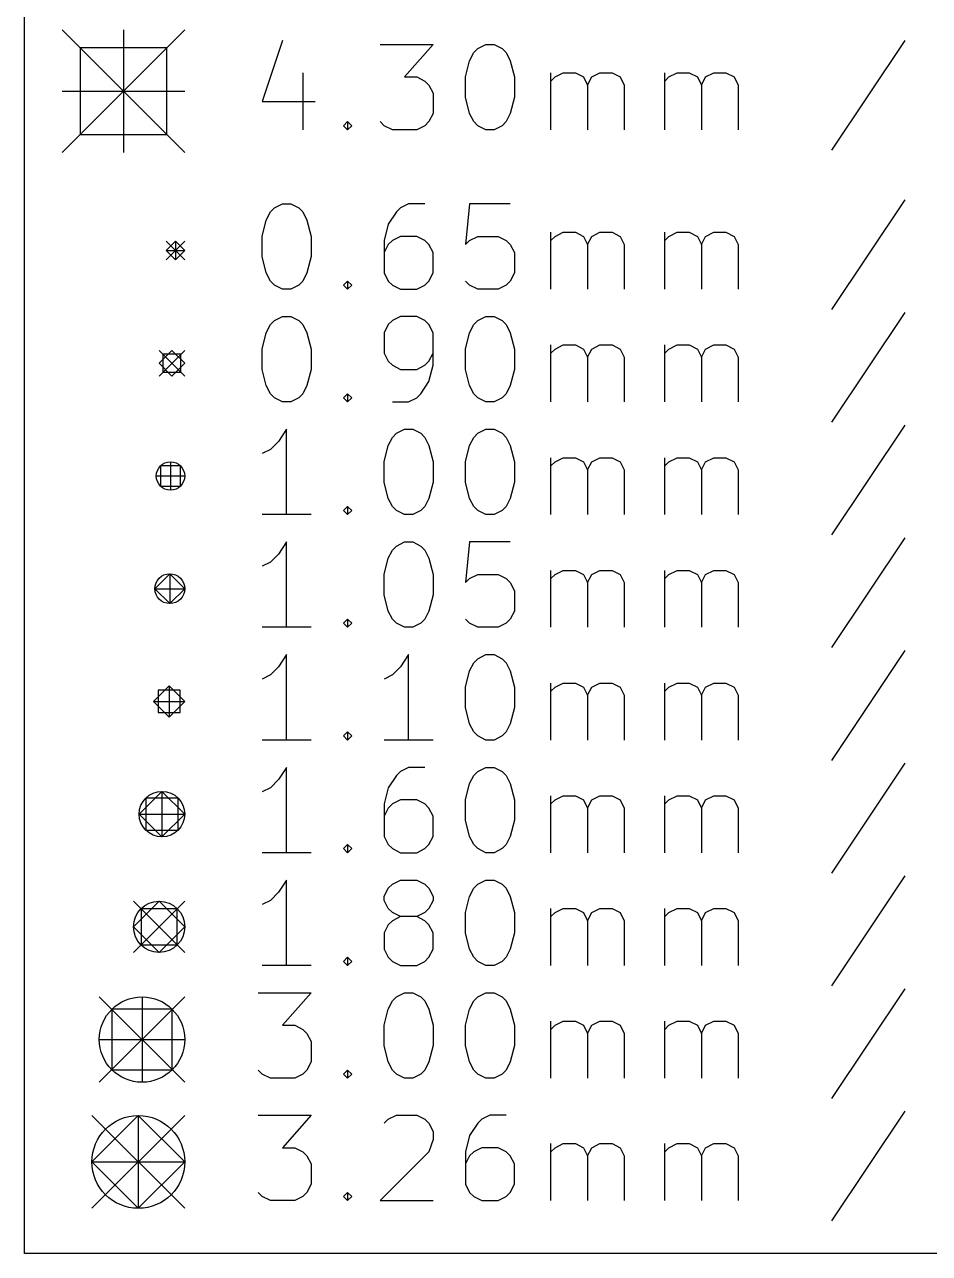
# Model space of a CAD drawing. Extents: x 8 to 330, y -289 to -8.
# Drawn here: x 205 to 236.78, y -134 to -90.83 of the extents above; entities that cross this region are included whole.
import ezdxf

# ---------------------------------------------------------------- set-up
doc = ezdxf.new("R2010")
doc.units = 0
doc.header["$MEASUREMENT"] = 0
doc.layers.add('BLACK', color=7, linetype='CONTINUOUS')

msp = doc.modelspace()

# ---------------------------------------------------------------- linework, layer by layer
at = {"layer": 'BLACK', "linetype": 'CONTINUOUS'}
for p, q in [((205, -134), (205, -11)), ((210.625, -91.015), (206.325, -95.315)), ((206.325, -91.015), (210.625, -95.315)), ((208.475, -91.015), (208.475, -95.315)), ((214.061, -91.379), (213.346, -93.522)), ((217.489, -91.522), (219.346, -91.522)), ((219.346, -91.522), (218.346, -92.665)), ((220.918, -91.665), (221.204, -91.522)), ((221.204, -91.522), (221.489, -91.522)), ((221.489, -91.522), (221.775, -91.665)), ((235.918, -91.379), (233.346, -95.236)), ((206.955, -91.645), (206.955, -94.685)), ((209.995, -91.645), (206.955, -91.645)), ((209.995, -94.685), (209.995, -91.645)), ((220.632, -92.094), (220.775, -91.808)), ((220.775, -91.808), (220.918, -91.665)), ((221.775, -91.665), (221.918, -91.808)), ((221.918, -91.808), (222.061, -92.094)), ((220.489, -92.665), (220.632, -92.094)), ((222.061, -92.094), (222.204, -92.665)), ((214.775, -92.522), (214.775, -94.522)), ((218.346, -92.665), (218.775, -92.665)), ((218.775, -92.665), (219.061, -92.808)), ((219.061, -92.808), (219.204, -92.951)), ((220.489, -93.379), (220.489, -92.665)), ((222.204, -92.665), (222.204, -93.379)), ((223.489, -94.522), (223.489, -92.522)), ((223.489, -92.808), (223.632, -92.665)), ((223.632, -92.665), (223.918, -92.522)), ((223.918, -92.522), (224.346, -92.522)), ((224.346, -92.522), (224.632, -92.665)), ((224.632, -92.665), (224.775, -92.951)), ((224.775, -92.951), (224.918, -92.665)), ((224.918, -92.665), (225.204, -92.522)), ((225.204, -92.522), (225.632, -92.522)), ((225.632, -92.522), (225.918, -92.665)), ((225.918, -92.665), (226.061, -92.951)), ((227.489, -94.522), (227.489, -92.522)), ((227.489, -92.808), (227.632, -92.665)), ((227.632, -92.665), (227.918, -92.522)), ((227.918, -92.522), (228.346, -92.522)), ((228.346, -92.522), (228.632, -92.665)), ((228.632, -92.665), (228.775, -92.951)), ((228.775, -92.951), (228.918, -92.665)), ((228.918, -92.665), (229.204, -92.522)), ((229.204, -92.522), (229.632, -92.522)), ((229.632, -92.522), (229.918, -92.665)), ((229.918, -92.665), (230.061, -92.951)), ((206.325, -93.165), (210.625, -93.165)), ((219.204, -92.951), (219.346, -93.236)), ((219.346, -93.236), (219.346, -93.951)), ((224.775, -92.951), (224.775, -94.522)), ((226.061, -92.951), (226.061, -94.522)), ((228.775, -92.951), (228.775, -94.522)), ((230.061, -92.951), (230.061, -94.522)), ((213.346, -93.522), (215.204, -93.522)), ((220.632, -93.951), (220.489, -93.379)), ((222.204, -93.379), (222.061, -93.951)), ((219.346, -93.951), (219.204, -94.236)), ((220.775, -94.236), (220.632, -93.951)), ((222.061, -93.951), (221.918, -94.236)), ((216.204, -94.379), (216.346, -94.236)), ((216.346, -94.522), (216.204, -94.379)), ((216.346, -94.236), (216.346, -94.522)), ((216.346, -94.236), (216.489, -94.379)), ((216.489, -94.379), (216.346, -94.522)), ((217.632, -94.379), (217.489, -94.236)), ((217.918, -94.522), (217.632, -94.379)), ((218.775, -94.522), (217.918, -94.522)), ((219.061, -94.379), (218.775, -94.522)), ((219.204, -94.236), (219.061, -94.379)), ((220.918, -94.379), (220.775, -94.236)), ((221.204, -94.522), (220.918, -94.379)), ((221.489, -94.522), (221.204, -94.522)), ((221.775, -94.379), (221.489, -94.522)), ((221.918, -94.236), (221.775, -94.379)), ((206.955, -94.685), (209.995, -94.685)), ((213.775, -97.265), (214.061, -97.122)), ((214.061, -97.122), (214.346, -97.122)), ((214.346, -97.122), (214.632, -97.265)), ((218.489, -97.122), (218.204, -97.265)), ((219.061, -97.122), (218.489, -97.122)), ((220.632, -97.122), (220.489, -98.551)), ((222.061, -97.122), (220.632, -97.122)), ((235.918, -96.979), (233.346, -100.836)), ((213.489, -97.694), (213.632, -97.408)), ((213.632, -97.408), (213.775, -97.265)), ((214.632, -97.265), (214.775, -97.408)), ((214.775, -97.408), (214.918, -97.694)), ((218.061, -97.408), (217.775, -97.836)), ((218.204, -97.265), (218.061, -97.408)), ((213.346, -98.265), (213.489, -97.694)), ((214.918, -97.694), (215.061, -98.265)), ((217.775, -97.836), (217.632, -98.408)), ((213.346, -98.979), (213.346, -98.265)), ((215.061, -98.265), (215.061, -98.979)), ((217.632, -98.408), (217.632, -99.551)), ((217.918, -98.408), (217.775, -98.551)), ((218.204, -98.265), (217.918, -98.408)), ((218.775, -98.265), (218.204, -98.265)), ((219.061, -98.408), (218.775, -98.265)), ((219.204, -98.551), (219.061, -98.408)), ((220.489, -98.551), (220.632, -98.408)), ((220.632, -98.408), (220.918, -98.265)), ((220.918, -98.265), (221.632, -98.265)), ((221.632, -98.265), (221.918, -98.408)), ((221.918, -98.408), (222.061, -98.551)), ((223.489, -100.122), (223.489, -98.122)), ((223.489, -98.408), (223.632, -98.265)), ((223.632, -98.265), (223.918, -98.122)), ((223.918, -98.122), (224.346, -98.122)), ((224.346, -98.122), (224.632, -98.265)), ((224.632, -98.265), (224.775, -98.551)), ((224.775, -98.551), (224.918, -98.265)), ((224.918, -98.265), (225.204, -98.122)), ((225.204, -98.122), (225.632, -98.122)), ((225.632, -98.122), (225.918, -98.265)), ((225.918, -98.265), (226.061, -98.551)), ((227.489, -100.122), (227.489, -98.122)), ((227.489, -98.408), (227.632, -98.265)), ((227.632, -98.265), (227.918, -98.122)), ((227.918, -98.122), (228.346, -98.122)), ((228.346, -98.122), (228.632, -98.265)), ((228.632, -98.265), (228.775, -98.551)), ((228.775, -98.551), (228.918, -98.265)), ((228.918, -98.265), (229.204, -98.122)), ((229.204, -98.122), (229.632, -98.122)), ((229.632, -98.122), (229.918, -98.265)), ((229.918, -98.265), (230.061, -98.551)), ((210.3, -98.44), (209.975, -98.765)), ((210.625, -98.44), (209.975, -99.09)), ((209.975, -98.44), (210.625, -99.09)), ((209.975, -98.765), (210.3, -99.09)), ((209.975, -98.765), (210.625, -98.765)), ((210.625, -98.765), (210.3, -98.44)), ((210.3, -98.44), (210.3, -99.09)), ((210.3, -99.09), (210.625, -98.765)), ((217.775, -98.551), (217.632, -98.836)), ((219.346, -98.836), (219.204, -98.551)), ((219.346, -99.551), (219.346, -98.836)), ((222.061, -98.551), (222.204, -98.836)), ((222.204, -98.836), (222.204, -99.551)), ((224.775, -98.551), (224.775, -100.122)), ((226.061, -98.551), (226.061, -100.122)), ((228.775, -98.551), (228.775, -100.122)), ((230.061, -98.551), (230.061, -100.122)), ((213.489, -99.551), (213.346, -98.979)), ((215.061, -98.979), (214.918, -99.551)), ((213.632, -99.836), (213.489, -99.551)), ((214.918, -99.551), (214.775, -99.836)), ((217.632, -99.551), (217.775, -99.836)), ((219.204, -99.836), (219.346, -99.551)), ((222.204, -99.551), (222.061, -99.836)), ((213.775, -99.979), (213.632, -99.836)), ((214.061, -100.122), (213.775, -99.979)), ((214.346, -100.122), (214.061, -100.122)), ((214.632, -99.979), (214.346, -100.122)), ((214.775, -99.836), (214.632, -99.979)), ((216.204, -99.979), (216.346, -99.836)), ((216.346, -100.122), (216.204, -99.979)), ((216.346, -99.836), (216.346, -100.122)), ((216.346, -99.836), (216.489, -99.979)), ((216.489, -99.979), (216.346, -100.122)), ((217.775, -99.836), (217.918, -99.979)), ((217.918, -99.979), (218.204, -100.122)), ((218.204, -100.122), (218.775, -100.122)), ((218.775, -100.122), (219.061, -99.979)), ((219.061, -99.979), (219.204, -99.836)), ((220.632, -99.979), (220.489, -99.836)), ((220.918, -100.122), (220.632, -99.979)), ((221.632, -100.122), (220.918, -100.122)), ((221.918, -99.979), (221.632, -100.122)), ((222.061, -99.836), (221.918, -99.979)), ((235.918, -100.939), (233.346, -104.796)), ((213.489, -101.654), (213.632, -101.368)), ((213.632, -101.368), (213.775, -101.225)), ((213.775, -101.225), (214.061, -101.082)), ((214.061, -101.082), (214.346, -101.082)), ((214.346, -101.082), (214.632, -101.225)), ((214.632, -101.225), (214.775, -101.368)), ((214.775, -101.368), (214.918, -101.654)), ((217.775, -101.368), (217.632, -101.654)), ((217.918, -101.225), (217.775, -101.368)), ((218.204, -101.082), (217.918, -101.225)), ((218.775, -101.082), (218.204, -101.082)), ((219.061, -101.225), (218.775, -101.082)), ((219.204, -101.368), (219.061, -101.225)), ((219.346, -101.654), (219.204, -101.368)), ((220.632, -101.654), (220.775, -101.368)), ((220.775, -101.368), (220.918, -101.225)), ((220.918, -101.225), (221.204, -101.082)), ((221.204, -101.082), (221.489, -101.082)), ((221.489, -101.082), (221.775, -101.225)), ((221.775, -101.225), (221.918, -101.368)), ((221.918, -101.368), (222.061, -101.654)), ((213.346, -102.225), (213.489, -101.654)), ((214.918, -101.654), (215.061, -102.225)), ((217.632, -101.654), (217.632, -102.368)), ((219.346, -102.796), (219.346, -101.654)), ((220.489, -102.225), (220.632, -101.654)), ((222.061, -101.654), (222.204, -102.225)), ((210.175, -102.275), (209.725, -102.725)), ((210.625, -102.275), (209.725, -103.175)), ((209.725, -102.275), (210.625, -103.175)), ((210.625, -102.725), (210.175, -102.275)), ((213.346, -102.939), (213.346, -102.225)), ((215.061, -102.225), (215.061, -102.939)), ((220.489, -102.939), (220.489, -102.225)), ((222.204, -102.225), (222.204, -102.939)), ((223.489, -104.082), (223.489, -102.082)), ((223.489, -102.368), (223.632, -102.225)), ((223.632, -102.225), (223.918, -102.082)), ((223.918, -102.082), (224.346, -102.082)), ((224.346, -102.082), (224.632, -102.225)), ((224.632, -102.225), (224.775, -102.511)), ((224.775, -102.511), (224.918, -102.225)), ((224.918, -102.225), (225.204, -102.082)), ((225.204, -102.082), (225.632, -102.082)), ((225.632, -102.082), (225.918, -102.225)), ((225.918, -102.225), (226.061, -102.511)), ((227.489, -104.082), (227.489, -102.082)), ((227.489, -102.368), (227.632, -102.225)), ((227.632, -102.225), (227.918, -102.082)), ((227.918, -102.082), (228.346, -102.082)), ((228.346, -102.082), (228.632, -102.225)), ((228.632, -102.225), (228.775, -102.511)), ((228.775, -102.511), (228.918, -102.225)), ((228.918, -102.225), (229.204, -102.082)), ((229.204, -102.082), (229.632, -102.082)), ((229.632, -102.082), (229.918, -102.225)), ((229.918, -102.225), (230.061, -102.511)), ((209.725, -102.725), (210.175, -103.175)), ((209.857, -102.407), (209.857, -103.043)), ((210.493, -102.407), (209.857, -102.407)), ((210.175, -103.175), (210.625, -102.725)), ((210.493, -103.043), (210.493, -102.407)), ((217.632, -102.368), (217.775, -102.654)), ((217.775, -102.654), (217.918, -102.796)), ((219.061, -102.796), (219.204, -102.654)), ((219.204, -102.654), (219.346, -102.368)), ((224.775, -102.511), (224.775, -104.082)), ((226.061, -102.511), (226.061, -104.082)), ((228.775, -102.511), (228.775, -104.082)), ((230.061, -102.511), (230.061, -104.082)), ((209.857, -103.043), (210.493, -103.043)), ((213.489, -103.511), (213.346, -102.939)), ((215.061, -102.939), (214.918, -103.511)), ((217.918, -102.796), (218.204, -102.939)), ((218.204, -102.939), (218.775, -102.939)), ((218.775, -102.939), (219.061, -102.796)), ((219.204, -103.368), (219.346, -102.796)), ((220.632, -103.511), (220.489, -102.939)), ((222.204, -102.939), (222.061, -103.511)), ((213.632, -103.796), (213.489, -103.511)), ((214.918, -103.511), (214.775, -103.796)), ((218.918, -103.796), (219.204, -103.368)), ((220.775, -103.796), (220.632, -103.511)), ((222.061, -103.511), (221.918, -103.796)), ((213.775, -103.939), (213.632, -103.796)), ((214.061, -104.082), (213.775, -103.939)), ((214.632, -103.939), (214.346, -104.082)), ((214.775, -103.796), (214.632, -103.939)), ((216.204, -103.939), (216.346, -103.796)), ((216.346, -104.082), (216.204, -103.939)), ((216.346, -103.796), (216.346, -104.082)), ((216.346, -103.796), (216.489, -103.939)), ((216.489, -103.939), (216.346, -104.082)), ((218.489, -104.082), (218.775, -103.939)), ((218.775, -103.939), (218.918, -103.796)), ((220.918, -103.939), (220.775, -103.796)), ((221.204, -104.082), (220.918, -103.939)), ((221.775, -103.939), (221.489, -104.082)), ((221.918, -103.796), (221.775, -103.939)), ((214.346, -104.082), (214.061, -104.082)), ((217.918, -104.082), (218.489, -104.082)), ((221.489, -104.082), (221.204, -104.082)), ((235.918, -104.899), (233.346, -108.756)), ((214.204, -105.042), (213.918, -105.471)), ((214.204, -108.042), (214.204, -105.042)), ((217.775, -105.614), (217.918, -105.328)), ((217.918, -105.328), (218.061, -105.185)), ((218.061, -105.185), (218.346, -105.042)), ((218.346, -105.042), (218.632, -105.042)), ((218.632, -105.042), (218.918, -105.185)), ((218.918, -105.185), (219.061, -105.328)), ((219.061, -105.328), (219.204, -105.614)), ((220.632, -105.614), (220.775, -105.328)), ((220.775, -105.328), (220.918, -105.185)), ((220.918, -105.185), (221.204, -105.042)), ((221.204, -105.042), (221.489, -105.042)), ((221.489, -105.042), (221.775, -105.185)), ((221.775, -105.185), (221.918, -105.328)), ((221.918, -105.328), (222.061, -105.614)), ((213.632, -105.756), (213.346, -105.899)), ((213.918, -105.471), (213.632, -105.756)), ((217.632, -106.185), (217.775, -105.614)), ((219.204, -105.614), (219.346, -106.185)), ((220.489, -106.185), (220.632, -105.614)), ((222.061, -105.614), (222.204, -106.185)), ((210.125, -106.185), (210.125, -107.185)), ((217.632, -106.899), (217.632, -106.185)), ((219.346, -106.185), (219.346, -106.899)), ((220.489, -106.899), (220.489, -106.185)), ((222.204, -106.185), (222.204, -106.899)), ((223.489, -108.042), (223.489, -106.042)), ((223.489, -106.328), (223.632, -106.185)), ((223.632, -106.185), (223.918, -106.042)), ((223.918, -106.042), (224.346, -106.042)), ((224.346, -106.042), (224.632, -106.185)), ((224.632, -106.185), (224.775, -106.471)), ((224.775, -106.471), (224.918, -106.185)), ((224.918, -106.185), (225.204, -106.042)), ((225.204, -106.042), (225.632, -106.042)), ((225.632, -106.042), (225.918, -106.185)), ((225.918, -106.185), (226.061, -106.471)), ((227.489, -108.042), (227.489, -106.042)), ((227.489, -106.328), (227.632, -106.185)), ((227.632, -106.185), (227.918, -106.042)), ((227.918, -106.042), (228.346, -106.042)), ((228.346, -106.042), (228.632, -106.185)), ((228.632, -106.185), (228.775, -106.471)), ((228.775, -106.471), (228.918, -106.185)), ((228.918, -106.185), (229.204, -106.042)), ((229.204, -106.042), (229.632, -106.042)), ((229.632, -106.042), (229.918, -106.185)), ((229.918, -106.185), (230.061, -106.471)), ((209.771, -106.331), (209.771, -107.039)), ((210.479, -106.331), (209.771, -106.331)), ((210.479, -107.039), (210.479, -106.331)), ((224.775, -106.471), (224.775, -108.042)), ((226.061, -106.471), (226.061, -108.042)), ((228.775, -106.471), (228.775, -108.042)), ((230.061, -106.471), (230.061, -108.042)), ((209.625, -106.685), (210.625, -106.685)), ((209.771, -107.039), (210.479, -107.039)), ((217.775, -107.471), (217.632, -106.899)), ((219.346, -106.899), (219.204, -107.471)), ((220.632, -107.471), (220.489, -106.899)), ((222.204, -106.899), (222.061, -107.471)), ((217.918, -107.756), (217.775, -107.471)), ((219.204, -107.471), (219.061, -107.756)), ((220.775, -107.756), (220.632, -107.471)), ((222.061, -107.471), (221.918, -107.756)), ((216.204, -107.899), (216.346, -107.756)), ((216.346, -108.042), (216.204, -107.899)), ((216.346, -107.756), (216.346, -108.042)), ((216.346, -107.756), (216.489, -107.899)), ((216.489, -107.899), (216.346, -108.042)), ((218.061, -107.899), (217.918, -107.756)), ((218.346, -108.042), (218.061, -107.899)), ((218.918, -107.899), (218.632, -108.042)), ((219.061, -107.756), (218.918, -107.899)), ((220.918, -107.899), (220.775, -107.756)), ((221.204, -108.042), (220.918, -107.899)), ((221.775, -107.899), (221.489, -108.042)), ((221.918, -107.756), (221.775, -107.899)), ((215.061, -108.042), (213.346, -108.042)), ((218.632, -108.042), (218.346, -108.042)), ((221.489, -108.042), (221.204, -108.042)), ((214.204, -109.002), (213.918, -109.431)), ((214.204, -112.002), (214.204, -109.002)), ((217.918, -109.288), (218.061, -109.145)), ((218.061, -109.145), (218.346, -109.002)), ((218.346, -109.002), (218.632, -109.002)), ((218.632, -109.002), (218.918, -109.145)), ((218.918, -109.145), (219.061, -109.288)), ((220.632, -109.002), (220.489, -110.431)), ((222.061, -109.002), (220.632, -109.002)), ((235.918, -108.859), (233.346, -112.716)), ((213.918, -109.431), (213.632, -109.716)), ((217.632, -110.145), (217.775, -109.574)), ((217.775, -109.574), (217.918, -109.288)), ((219.061, -109.288), (219.204, -109.574)), ((219.204, -109.574), (219.346, -110.145)), ((213.632, -109.716), (213.346, -109.859)), ((223.489, -112.002), (223.489, -110.002)), ((223.632, -110.145), (223.918, -110.002)), ((223.918, -110.002), (224.346, -110.002)), ((224.346, -110.002), (224.632, -110.145)), ((224.918, -110.145), (225.204, -110.002)), ((225.204, -110.002), (225.632, -110.002)), ((225.632, -110.002), (225.918, -110.145)), ((227.489, -112.002), (227.489, -110.002)), ((227.632, -110.145), (227.918, -110.002)), ((227.918, -110.002), (228.346, -110.002)), ((228.346, -110.002), (228.632, -110.145)), ((228.918, -110.145), (229.204, -110.002)), ((229.204, -110.002), (229.632, -110.002)), ((229.632, -110.002), (229.918, -110.145)), ((210.1, -110.12), (209.575, -110.645)), ((210.625, -110.645), (210.1, -110.12)), ((210.1, -110.12), (210.1, -111.17)), ((217.632, -110.859), (217.632, -110.145)), ((219.346, -110.145), (219.346, -110.859)), ((220.489, -110.431), (220.632, -110.288)), ((220.632, -110.288), (220.918, -110.145)), ((220.918, -110.145), (221.632, -110.145)), ((221.632, -110.145), (221.918, -110.288)), ((221.918, -110.288), (222.061, -110.431)), ((222.061, -110.431), (222.204, -110.716)), ((223.489, -110.288), (223.632, -110.145)), ((224.632, -110.145), (224.775, -110.431)), ((224.775, -110.431), (224.918, -110.145)), ((224.775, -110.431), (224.775, -112.002)), ((225.918, -110.145), (226.061, -110.431)), ((226.061, -110.431), (226.061, -112.002)), ((227.489, -110.288), (227.632, -110.145)), ((228.632, -110.145), (228.775, -110.431)), ((228.775, -110.431), (228.918, -110.145)), ((228.775, -110.431), (228.775, -112.002)), ((229.918, -110.145), (230.061, -110.431)), ((230.061, -110.431), (230.061, -112.002)), ((209.575, -110.645), (210.1, -111.17)), ((209.575, -110.645), (210.625, -110.645)), ((210.1, -111.17), (210.625, -110.645)), ((217.775, -111.431), (217.632, -110.859)), ((219.346, -110.859), (219.204, -111.431)), ((222.204, -110.716), (222.204, -111.431)), ((216.204, -111.859), (216.346, -111.716)), ((216.346, -111.716), (216.346, -112.002)), ((216.346, -111.716), (216.489, -111.859)), ((217.918, -111.716), (217.775, -111.431)), ((218.061, -111.859), (217.918, -111.716)), ((219.061, -111.716), (218.918, -111.859)), ((219.204, -111.431), (219.061, -111.716)), ((220.632, -111.859), (220.489, -111.716)), ((222.061, -111.716), (221.918, -111.859)), ((222.204, -111.431), (222.061, -111.716)), ((215.061, -112.002), (213.346, -112.002)), ((216.346, -112.002), (216.204, -111.859)), ((216.489, -111.859), (216.346, -112.002)), ((218.346, -112.002), (218.061, -111.859)), ((218.632, -112.002), (218.346, -112.002)), ((218.918, -111.859), (218.632, -112.002)), ((220.918, -112.002), (220.632, -111.859)), ((221.632, -112.002), (220.918, -112.002)), ((221.918, -111.859), (221.632, -112.002)), ((214.204, -112.962), (213.918, -113.391)), ((214.204, -115.962), (214.204, -112.962)), ((218.489, -112.962), (218.204, -113.391)), ((218.489, -115.962), (218.489, -112.962)), ((220.775, -113.248), (220.918, -113.105)), ((220.918, -113.105), (221.204, -112.962)), ((221.204, -112.962), (221.489, -112.962)), ((221.489, -112.962), (221.775, -113.105)), ((221.775, -113.105), (221.918, -113.248)), ((235.918, -112.819), (233.346, -116.676)), ((213.918, -113.391), (213.632, -113.676)), ((218.204, -113.391), (217.918, -113.676)), ((220.489, -114.105), (220.632, -113.534)), ((220.632, -113.534), (220.775, -113.248)), ((221.918, -113.248), (222.061, -113.534)), ((222.061, -113.534), (222.204, -114.105)), ((213.632, -113.676), (213.346, -113.819)), ((217.918, -113.676), (217.632, -113.819)), ((223.489, -115.962), (223.489, -113.962)), ((223.632, -114.105), (223.918, -113.962)), ((223.918, -113.962), (224.346, -113.962)), ((224.346, -113.962), (224.632, -114.105)), ((224.918, -114.105), (225.204, -113.962)), ((225.204, -113.962), (225.632, -113.962)), ((225.632, -113.962), (225.918, -114.105)), ((227.489, -115.962), (227.489, -113.962)), ((227.632, -114.105), (227.918, -113.962)), ((227.918, -113.962), (228.346, -113.962)), ((228.346, -113.962), (228.632, -114.105)), ((228.918, -114.105), (229.204, -113.962)), ((229.204, -113.962), (229.632, -113.962)), ((229.632, -113.962), (229.918, -114.105)), ((210.075, -114.055), (209.525, -114.605)), ((209.686, -114.216), (209.686, -114.994)), ((210.464, -114.216), (209.686, -114.216)), ((210.625, -114.605), (210.075, -114.055)), ((210.075, -114.055), (210.075, -115.155)), ((210.464, -114.994), (210.464, -114.216)), ((220.489, -114.819), (220.489, -114.105)), ((222.204, -114.105), (222.204, -114.819)), ((223.489, -114.248), (223.632, -114.105)), ((224.632, -114.105), (224.775, -114.391)), ((224.775, -114.391), (224.918, -114.105)), ((224.775, -114.391), (224.775, -115.962)), ((225.918, -114.105), (226.061, -114.391)), ((226.061, -114.391), (226.061, -115.962)), ((227.489, -114.248), (227.632, -114.105)), ((228.632, -114.105), (228.775, -114.391)), ((228.775, -114.391), (228.918, -114.105)), ((228.775, -114.391), (228.775, -115.962)), ((229.918, -114.105), (230.061, -114.391)), ((230.061, -114.391), (230.061, -115.962)), ((209.525, -114.605), (210.075, -115.155)), ((209.525, -114.605), (210.625, -114.605)), ((210.075, -115.155), (210.625, -114.605)), ((220.632, -115.391), (220.489, -114.819)), ((222.204, -114.819), (222.061, -115.391)), ((209.686, -114.994), (210.464, -114.994)), ((216.204, -115.819), (216.346, -115.676)), ((216.346, -115.676), (216.346, -115.962)), ((216.346, -115.676), (216.489, -115.819)), ((220.775, -115.676), (220.632, -115.391)), ((220.918, -115.819), (220.775, -115.676)), ((221.918, -115.676), (221.775, -115.819)), ((222.061, -115.391), (221.918, -115.676)), ((215.061, -115.962), (213.346, -115.962)), ((216.346, -115.962), (216.204, -115.819)), ((216.489, -115.819), (216.346, -115.962)), ((219.346, -115.962), (217.632, -115.962)), ((221.204, -115.962), (220.918, -115.819)), ((221.489, -115.962), (221.204, -115.962)), ((221.775, -115.819), (221.489, -115.962)), ((214.204, -116.922), (213.918, -117.351)), ((214.204, -119.922), (214.204, -116.922)), ((218.489, -116.922), (218.204, -117.065)), ((219.061, -116.922), (218.489, -116.922)), ((220.918, -117.065), (221.204, -116.922)), ((221.204, -116.922), (221.489, -116.922)), ((221.489, -116.922), (221.775, -117.065)), ((235.918, -116.779), (233.346, -120.636)), ((213.918, -117.351), (213.632, -117.636)), ((218.061, -117.208), (217.775, -117.636)), ((218.204, -117.065), (218.061, -117.208)), ((220.632, -117.494), (220.775, -117.208)), ((220.775, -117.208), (220.918, -117.065)), ((221.775, -117.065), (221.918, -117.208)), ((221.918, -117.208), (222.061, -117.494)), ((209.825, -117.765), (209.025, -118.565)), ((210.625, -118.565), (209.825, -117.765)), ((209.825, -117.765), (209.825, -119.365)), ((213.632, -117.636), (213.346, -117.779)), ((217.775, -117.636), (217.632, -118.208)), ((220.489, -118.065), (220.632, -117.494)), ((222.061, -117.494), (222.204, -118.065)), ((209.259, -117.999), (209.259, -119.131)), ((210.391, -117.999), (209.259, -117.999)), ((210.391, -119.131), (210.391, -117.999)), ((217.632, -118.208), (217.632, -119.351)), ((217.918, -118.208), (217.775, -118.351)), ((218.204, -118.065), (217.918, -118.208)), ((218.775, -118.065), (218.204, -118.065)), ((219.061, -118.208), (218.775, -118.065)), ((219.204, -118.351), (219.061, -118.208)), ((220.489, -118.779), (220.489, -118.065)), ((222.204, -118.065), (222.204, -118.779)), ((223.489, -119.922), (223.489, -117.922)), ((223.489, -118.208), (223.632, -118.065)), ((223.632, -118.065), (223.918, -117.922)), ((223.918, -117.922), (224.346, -117.922)), ((224.346, -117.922), (224.632, -118.065)), ((224.632, -118.065), (224.775, -118.351)), ((224.775, -118.351), (224.918, -118.065)), ((224.918, -118.065), (225.204, -117.922)), ((225.204, -117.922), (225.632, -117.922)), ((225.632, -117.922), (225.918, -118.065)), ((225.918, -118.065), (226.061, -118.351)), ((227.489, -119.922), (227.489, -117.922)), ((227.489, -118.208), (227.632, -118.065)), ((227.632, -118.065), (227.918, -117.922)), ((227.918, -117.922), (228.346, -117.922)), ((228.346, -117.922), (228.632, -118.065)), ((228.632, -118.065), (228.775, -118.351)), ((228.775, -118.351), (228.918, -118.065)), ((228.918, -118.065), (229.204, -117.922)), ((229.204, -117.922), (229.632, -117.922)), ((229.632, -117.922), (229.918, -118.065)), ((229.918, -118.065), (230.061, -118.351)), ((209.025, -118.565), (209.825, -119.365)), ((209.025, -118.565), (210.625, -118.565)), ((209.825, -119.365), (210.625, -118.565)), ((217.775, -118.351), (217.632, -118.636)), ((219.346, -118.636), (219.204, -118.351)), ((219.346, -119.351), (219.346, -118.636)), ((224.775, -118.351), (224.775, -119.922)), ((226.061, -118.351), (226.061, -119.922)), ((228.775, -118.351), (228.775, -119.922)), ((230.061, -118.351), (230.061, -119.922)), ((209.259, -119.131), (210.391, -119.131)), ((220.632, -119.351), (220.489, -118.779)), ((222.204, -118.779), (222.061, -119.351)), ((217.632, -119.351), (217.775, -119.636)), ((219.204, -119.636), (219.346, -119.351)), ((220.775, -119.636), (220.632, -119.351)), ((222.061, -119.351), (221.918, -119.636)), ((215.061, -119.922), (213.346, -119.922)), ((216.204, -119.779), (216.346, -119.636)), ((216.346, -119.922), (216.204, -119.779)), ((216.346, -119.636), (216.346, -119.922)), ((216.346, -119.636), (216.489, -119.779)), ((216.489, -119.779), (216.346, -119.922)), ((217.775, -119.636), (217.918, -119.779)), ((217.918, -119.779), (218.204, -119.922)), ((218.204, -119.922), (218.775, -119.922)), ((218.775, -119.922), (219.061, -119.779)), ((219.061, -119.779), (219.204, -119.636)), ((220.918, -119.779), (220.775, -119.636)), ((221.204, -119.922), (220.918, -119.779)), ((221.489, -119.922), (221.204, -119.922)), ((221.775, -119.779), (221.489, -119.922)), ((221.918, -119.636), (221.775, -119.779)), ((214.204, -120.882), (213.918, -121.311)), ((214.204, -123.882), (214.204, -120.882)), ((217.918, -121.025), (218.204, -120.882)), ((218.204, -120.882), (218.775, -120.882)), ((218.775, -120.882), (219.061, -121.025)), ((220.918, -121.025), (221.204, -120.882)), ((221.204, -120.882), (221.489, -120.882)), ((221.489, -120.882), (221.775, -121.025)), ((235.918, -120.739), (233.346, -124.596)), ((213.918, -121.311), (213.632, -121.596)), ((217.632, -121.454), (217.775, -121.168)), ((217.775, -121.168), (217.918, -121.025)), ((219.061, -121.025), (219.204, -121.168)), ((219.204, -121.168), (219.346, -121.454)), ((220.632, -121.454), (220.775, -121.168)), ((220.775, -121.168), (220.918, -121.025)), ((221.775, -121.025), (221.918, -121.168)), ((221.918, -121.168), (222.061, -121.454)), ((209.725, -121.625), (208.825, -122.525)), ((210.625, -121.625), (208.825, -123.425)), ((208.825, -121.625), (210.625, -123.425)), ((210.625, -122.525), (209.725, -121.625)), ((213.632, -121.596), (213.346, -121.739)), ((217.632, -121.596), (217.632, -121.454)), ((217.775, -121.882), (217.632, -121.596)), ((219.346, -121.596), (219.204, -121.882)), ((219.346, -121.454), (219.346, -121.596)), ((220.489, -122.025), (220.632, -121.454)), ((222.061, -121.454), (222.204, -122.025)), ((209.089, -121.889), (209.089, -123.161)), ((210.361, -121.889), (209.089, -121.889)), ((210.361, -123.161), (210.361, -121.889)), ((217.918, -122.025), (217.775, -121.882)), ((218.204, -122.168), (217.918, -122.025)), ((218.204, -122.168), (217.918, -122.311)), ((218.775, -122.168), (218.204, -122.168)), ((219.061, -122.025), (218.775, -122.168)), ((219.061, -122.311), (218.775, -122.168)), ((219.204, -121.882), (219.061, -122.025)), ((220.489, -122.739), (220.489, -122.025)), ((222.204, -122.025), (222.204, -122.739)), ((223.489, -123.882), (223.489, -121.882)), ((223.489, -122.168), (223.632, -122.025)), ((223.632, -122.025), (223.918, -121.882)), ((223.918, -121.882), (224.346, -121.882)), ((224.346, -121.882), (224.632, -122.025)), ((224.632, -122.025), (224.775, -122.311)), ((224.775, -122.311), (224.918, -122.025)), ((224.918, -122.025), (225.204, -121.882)), ((225.204, -121.882), (225.632, -121.882)), ((225.632, -121.882), (225.918, -122.025)), ((225.918, -122.025), (226.061, -122.311)), ((227.489, -123.882), (227.489, -121.882)), ((227.489, -122.168), (227.632, -122.025)), ((227.632, -122.025), (227.918, -121.882)), ((227.918, -121.882), (228.346, -121.882)), ((228.346, -121.882), (228.632, -122.025)), ((228.632, -122.025), (228.775, -122.311)), ((228.775, -122.311), (228.918, -122.025)), ((228.918, -122.025), (229.204, -121.882)), ((229.204, -121.882), (229.632, -121.882)), ((229.632, -121.882), (229.918, -122.025)), ((229.918, -122.025), (230.061, -122.311)), ((208.825, -122.525), (209.725, -123.425)), ((209.725, -123.425), (210.625, -122.525)), ((217.775, -122.454), (217.632, -122.739)), ((217.918, -122.311), (217.775, -122.454)), ((219.204, -122.454), (219.061, -122.311)), ((219.346, -122.739), (219.204, -122.454)), ((224.775, -122.311), (224.775, -123.882)), ((226.061, -122.311), (226.061, -123.882)), ((228.775, -122.311), (228.775, -123.882)), ((230.061, -122.311), (230.061, -123.882)), ((217.632, -122.739), (217.632, -123.311)), ((219.346, -123.311), (219.346, -122.739)), ((220.632, -123.311), (220.489, -122.739)), ((222.204, -122.739), (222.061, -123.311)), ((209.089, -123.161), (210.361, -123.161)), ((217.632, -123.311), (217.775, -123.596)), ((219.204, -123.596), (219.346, -123.311)), ((220.775, -123.596), (220.632, -123.311)), ((222.061, -123.311), (221.918, -123.596)), ((215.061, -123.882), (213.346, -123.882)), ((216.204, -123.739), (216.346, -123.596)), ((216.346, -123.882), (216.204, -123.739)), ((216.346, -123.596), (216.346, -123.882)), ((216.346, -123.596), (216.489, -123.739)), ((216.489, -123.739), (216.346, -123.882)), ((217.775, -123.596), (217.918, -123.739)), ((217.918, -123.739), (218.204, -123.882)), ((218.204, -123.882), (218.775, -123.882)), ((218.775, -123.882), (219.061, -123.739)), ((219.061, -123.739), (219.204, -123.596)), ((220.918, -123.739), (220.775, -123.596)), ((221.204, -123.882), (220.918, -123.739)), ((221.489, -123.882), (221.204, -123.882)), ((221.775, -123.739), (221.489, -123.882)), ((221.918, -123.596), (221.775, -123.739)), ((235.918, -124.699), (233.346, -128.556)), ((210.625, -124.985), (207.625, -127.985)), ((207.625, -124.985), (210.625, -127.985)), ((209.125, -124.985), (209.125, -127.985)), ((213.204, -124.842), (215.061, -124.842)), ((215.061, -124.842), (214.061, -125.985)), ((217.775, -125.414), (217.918, -125.128)), ((217.918, -125.128), (218.061, -124.985)), ((218.061, -124.985), (218.346, -124.842)), ((218.346, -124.842), (218.632, -124.842)), ((218.632, -124.842), (218.918, -124.985)), ((218.918, -124.985), (219.061, -125.128)), ((219.061, -125.128), (219.204, -125.414)), ((220.632, -125.414), (220.775, -125.128)), ((220.775, -125.128), (220.918, -124.985)), ((220.918, -124.985), (221.204, -124.842)), ((221.204, -124.842), (221.489, -124.842)), ((221.489, -124.842), (221.775, -124.985)), ((221.775, -124.985), (221.918, -125.128)), ((221.918, -125.128), (222.061, -125.414)), ((208.064, -125.424), (208.064, -127.546)), ((210.186, -125.424), (208.064, -125.424)), ((210.186, -127.546), (210.186, -125.424)), ((217.632, -125.985), (217.775, -125.414)), ((219.204, -125.414), (219.346, -125.985)), ((220.489, -125.985), (220.632, -125.414)), ((222.061, -125.414), (222.204, -125.985)), ((214.061, -125.985), (214.489, -125.985)), ((214.489, -125.985), (214.775, -126.128)), ((217.632, -126.699), (217.632, -125.985)), ((219.346, -125.985), (219.346, -126.699)), ((220.489, -126.699), (220.489, -125.985)), ((222.204, -125.985), (222.204, -126.699)), ((223.489, -127.842), (223.489, -125.842)), ((223.489, -126.128), (223.632, -125.985)), ((223.632, -125.985), (223.918, -125.842)), ((223.918, -125.842), (224.346, -125.842)), ((224.346, -125.842), (224.632, -125.985)), ((224.632, -125.985), (224.775, -126.271)), ((224.775, -126.271), (224.918, -125.985)), ((224.918, -125.985), (225.204, -125.842)), ((225.204, -125.842), (225.632, -125.842)), ((225.632, -125.842), (225.918, -125.985)), ((225.918, -125.985), (226.061, -126.271)), ((227.489, -127.842), (227.489, -125.842)), ((227.489, -126.128), (227.632, -125.985)), ((227.632, -125.985), (227.918, -125.842)), ((227.918, -125.842), (228.346, -125.842)), ((228.346, -125.842), (228.632, -125.985)), ((228.632, -125.985), (228.775, -126.271)), ((228.775, -126.271), (228.918, -125.985)), ((228.918, -125.985), (229.204, -125.842)), ((229.204, -125.842), (229.632, -125.842)), ((229.632, -125.842), (229.918, -125.985)), ((229.918, -125.985), (230.061, -126.271)), ((207.625, -126.485), (210.625, -126.485)), ((214.775, -126.128), (214.918, -126.271)), ((214.918, -126.271), (215.061, -126.556)), ((224.775, -126.271), (224.775, -127.842)), ((226.061, -126.271), (226.061, -127.842)), ((228.775, -126.271), (228.775, -127.842)), ((230.061, -126.271), (230.061, -127.842)), ((215.061, -126.556), (215.061, -127.271)), ((217.775, -127.271), (217.632, -126.699)), ((219.346, -126.699), (219.204, -127.271)), ((220.632, -127.271), (220.489, -126.699)), ((222.204, -126.699), (222.061, -127.271)), ((215.061, -127.271), (214.918, -127.556)), ((217.918, -127.556), (217.775, -127.271)), ((219.204, -127.271), (219.061, -127.556)), ((220.775, -127.556), (220.632, -127.271)), ((222.061, -127.271), (221.918, -127.556)), ((208.064, -127.546), (210.186, -127.546)), ((213.346, -127.699), (213.204, -127.556)), ((213.632, -127.842), (213.346, -127.699)), ((214.775, -127.699), (214.489, -127.842)), ((214.918, -127.556), (214.775, -127.699)), ((216.204, -127.699), (216.346, -127.556)), ((216.346, -127.842), (216.204, -127.699)), ((216.346, -127.556), (216.346, -127.842)), ((216.346, -127.556), (216.489, -127.699)), ((216.489, -127.699), (216.346, -127.842)), ((218.061, -127.699), (217.918, -127.556)), ((218.346, -127.842), (218.061, -127.699)), ((218.918, -127.699), (218.632, -127.842)), ((219.061, -127.556), (218.918, -127.699)), ((220.918, -127.699), (220.775, -127.556)), ((221.204, -127.842), (220.918, -127.699)), ((221.775, -127.699), (221.489, -127.842)), ((221.918, -127.556), (221.775, -127.699)), ((214.489, -127.842), (213.632, -127.842)), ((218.632, -127.842), (218.346, -127.842)), ((221.489, -127.842), (221.204, -127.842)), ((235.918, -128.999), (233.346, -132.856)), ((208.995, -129.155), (207.365, -130.785)), ((210.625, -129.155), (207.365, -132.415)), ((207.365, -129.155), (210.625, -132.415)), ((210.625, -130.785), (208.995, -129.155)), ((208.995, -129.155), (208.995, -132.415)), ((213.204, -129.142), (215.061, -129.142)), ((215.061, -129.142), (214.061, -130.285)), ((217.632, -129.428), (217.775, -129.285)), ((217.775, -129.285), (218.061, -129.142)), ((218.061, -129.142), (218.775, -129.142)), ((218.775, -129.142), (219.061, -129.285)), ((219.061, -129.285), (219.204, -129.428)), ((219.204, -129.428), (219.346, -129.714)), ((220.918, -129.428), (220.632, -129.856)), ((221.061, -129.285), (220.918, -129.428)), ((221.346, -129.142), (221.061, -129.285)), ((221.918, -129.142), (221.346, -129.142)), ((219.346, -129.714), (219.346, -129.999)), ((220.632, -129.856), (220.489, -130.428)), ((214.061, -130.285), (214.489, -130.285)), ((214.489, -130.285), (214.775, -130.428)), ((219.346, -129.999), (219.204, -130.428)), ((221.061, -130.285), (220.775, -130.428)), ((221.632, -130.285), (221.061, -130.285)), ((221.918, -130.428), (221.632, -130.285)), ((223.489, -132.142), (223.489, -130.142)), ((223.489, -130.428), (223.632, -130.285)), ((223.632, -130.285), (223.918, -130.142)), ((223.918, -130.142), (224.346, -130.142)), ((224.346, -130.142), (224.632, -130.285)), ((224.632, -130.285), (224.775, -130.571)), ((224.775, -130.571), (224.918, -130.285)), ((224.918, -130.285), (225.204, -130.142)), ((225.204, -130.142), (225.632, -130.142)), ((225.632, -130.142), (225.918, -130.285)), ((225.918, -130.285), (226.061, -130.571)), ((227.489, -132.142), (227.489, -130.142)), ((227.489, -130.428), (227.632, -130.285)), ((227.632, -130.285), (227.918, -130.142)), ((227.918, -130.142), (228.346, -130.142)), ((228.346, -130.142), (228.632, -130.285)), ((228.632, -130.285), (228.775, -130.571)), ((228.775, -130.571), (228.918, -130.285)), ((228.918, -130.285), (229.204, -130.142)), ((229.204, -130.142), (229.632, -130.142)), ((229.632, -130.142), (229.918, -130.285)), ((229.918, -130.285), (230.061, -130.571)), ((207.365, -130.785), (208.995, -132.415)), ((207.365, -130.785), (210.625, -130.785)), ((208.995, -132.415), (210.625, -130.785)), ((214.775, -130.428), (214.918, -130.571)), ((214.918, -130.571), (215.061, -130.856)), ((219.204, -130.428), (217.489, -132.142)), ((220.489, -130.428), (220.489, -131.571)), ((220.632, -130.571), (220.489, -130.856)), ((220.775, -130.428), (220.632, -130.571)), ((222.061, -130.571), (221.918, -130.428)), ((222.204, -130.856), (222.061, -130.571)), ((224.775, -130.571), (224.775, -132.142)), ((226.061, -130.571), (226.061, -132.142)), ((228.775, -130.571), (228.775, -132.142)), ((230.061, -130.571), (230.061, -132.142)), ((215.061, -130.856), (215.061, -131.571)), ((222.204, -131.571), (222.204, -130.856)), ((215.061, -131.571), (214.918, -131.856)), ((220.489, -131.571), (220.632, -131.856)), ((222.061, -131.856), (222.204, -131.571)), ((213.346, -131.999), (213.204, -131.856)), ((213.632, -132.142), (213.346, -131.999)), ((214.775, -131.999), (214.489, -132.142)), ((214.918, -131.856), (214.775, -131.999)), ((216.204, -131.999), (216.346, -131.856)), ((216.346, -132.142), (216.204, -131.999)), ((216.346, -131.856), (216.346, -132.142)), ((216.346, -131.856), (216.489, -131.999)), ((216.489, -131.999), (216.346, -132.142)), ((220.632, -131.856), (220.775, -131.999)), ((220.775, -131.999), (221.061, -132.142)), ((221.632, -132.142), (221.918, -131.999)), ((221.918, -131.999), (222.061, -131.856)), ((214.489, -132.142), (213.632, -132.142)), ((217.489, -132.142), (219.346, -132.142)), ((221.061, -132.142), (221.632, -132.142)), ((330, -134), (205, -134))]:
    msp.add_line(p, q, dxfattribs=at)
at = {"layer": 'BLACK'}
for centre, radius in [((210.125, -106.685), 0.5), ((210.1, -110.645), 0.525), ((209.825, -118.565), 0.8), ((209.725, -122.525), 0.9), ((209.125, -126.485), 1.5), ((208.995, -130.785), 1.63)]:
    msp.add_circle(centre, radius, dxfattribs=at)

doc.saveas('drawing.dxf')
